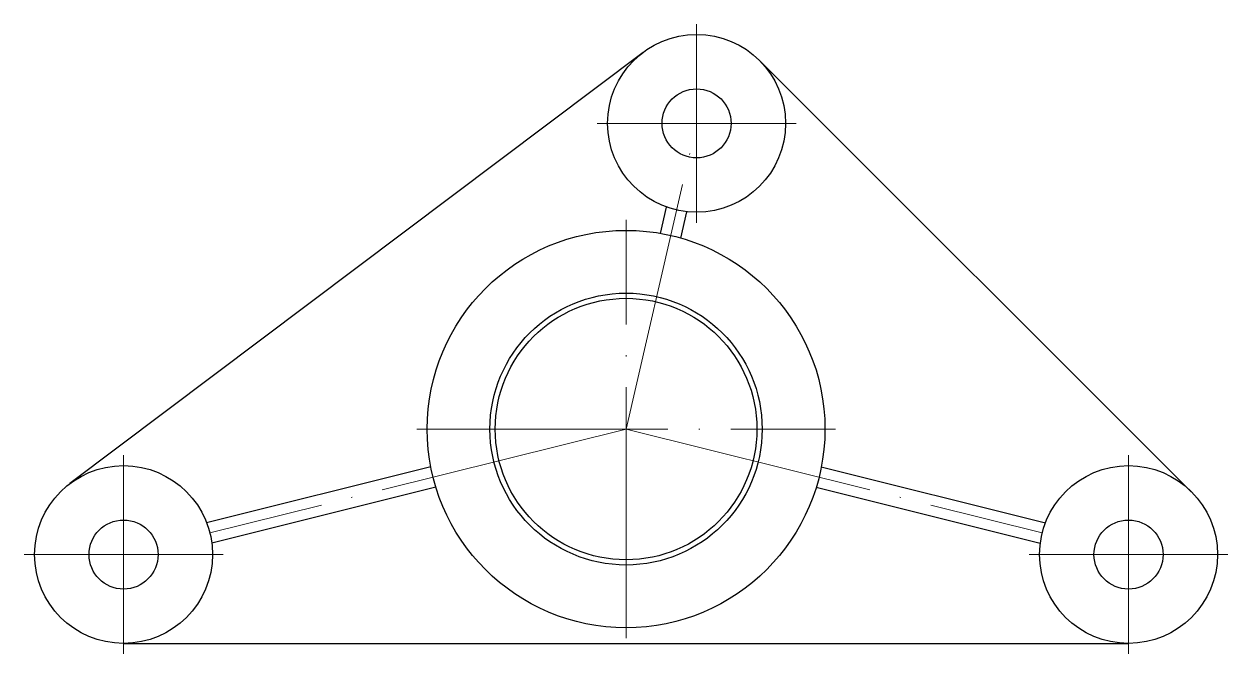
# Model space of a CAD drawing. Header units: millimetres. Extents: x 2454 to 2569, y 581 to 641.
import ezdxf

# ---------------------------------------------------------------- set-up
doc = ezdxf.new("R2010")
doc.units = ezdxf.units.MM
doc.linetypes.add('ACAD_ISO04W100', pattern=[30, 24, -2.95, 0.1, -2.95])
doc.layers.add('Contornos Visibles', color=7, linetype='Continuous', lineweight=25, true_color=0xffffff)
doc.layers.add('Ejes de revolución', color=6, linetype='ACAD_ISO04W100', lineweight=20, true_color=0xff00ff)

msp = doc.modelspace()

# ---------------------------------------------------------------- linework, layer by layer
at = {"layer": 'Contornos Visibles'}
for p, q in [((2513.31, 638.73), (2458.56, 597.5)), ((2524.43, 637.95), (2565.68, 596.72)), ((2514.97, 621.42), (2515.55, 623.94)), ((2516.92, 620.97), (2517.5, 623.49)), ((2493.02, 599.09), (2471.61, 593.75)), ((2530.33, 599.09), (2551.74, 593.75)), ((2493.51, 597.15), (2472.1, 591.81)), ((2529.84, 597.15), (2551.25, 591.81)), ((2463.68, 582.21), (2559.68, 582.21))]:
    msp.add_line(p, q, dxfattribs=at)
for centre, radius in [((2518.42, 631.94), 8.5), ((2518.42, 631.94), 3.3), ((2511.68, 602.71), 19), ((2511.68, 602.71), 13), ((2511.68, 602.71), 12.5), ((2463.68, 590.71), 8.5), ((2559.68, 590.71), 8.5), ((2463.68, 590.71), 3.3), ((2559.68, 590.71), 3.3)]:
    msp.add_circle(centre, radius, dxfattribs=at)
at = {"layer": 'Ejes de revolución'}
for p, q in [((2518.42, 622.44), (2518.42, 641.44)), ((2508.92, 631.94), (2527.92, 631.94)), ((2511.68, 602.71), (2518.42, 631.94)), ((2511.68, 582.71), (2511.68, 622.71)), ((2511.68, 602.71), (2471.92, 592.79)), ((2491.68, 602.71), (2531.68, 602.71)), ((2511.68, 602.71), (2551.44, 592.79)), ((2463.68, 581.21), (2463.68, 600.21)), ((2559.68, 581.21), (2559.68, 600.21)), ((2473.18, 590.71), (2454.18, 590.71)), ((2550.18, 590.71), (2569.18, 590.71))]:
    msp.add_line(p, q, dxfattribs=at)

doc.saveas('drawing.dxf')
